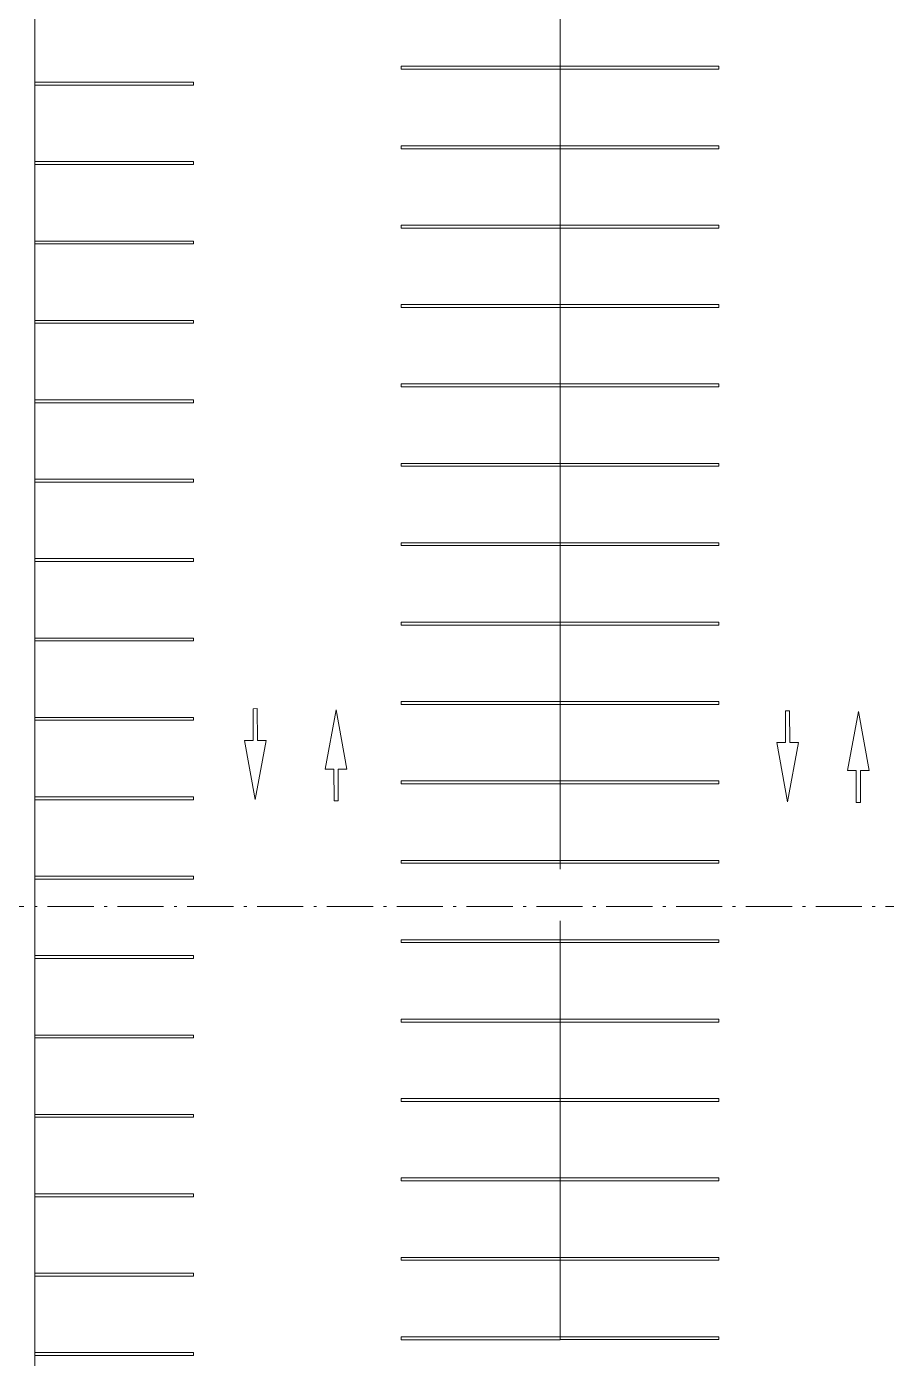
# Model space of a CAD drawing. Header units: metres. Extents: x -55 to 260, y -121 to 64.
# Drawn here: x 199.89 to 229.68, y -76.61 to -30.48 of the extents above; entities that cross this region are included whole.
import ezdxf

# ---------------------------------------------------------------- set-up
doc = ezdxf.new("R2010")
doc.units = ezdxf.units.M
doc.linetypes.add('01_Grid', pattern=[2.32, 1.6, -0.36, 0, -0.36])
for name, color, linetype, lineweight in [('0-1', 7, 'Continuous', 5), ('03EJES-1', 1, '01_Grid', 5), ('45ESTAC-1', 253, 'Continuous', 5), ('47VEGET-1', 253, 'Continuous', 5), ('70LINEA-1', 254, 'Continuous', 5)]:
    doc.layers.add(name, color=color, linetype=linetype, lineweight=lineweight)

# ---------------------------------------------------------------- blocks, each defined once
blk = doc.blocks.new('Parking Lot - Single - Single-V107-A1 _ A700')
at = {"layer": '70LINEA-1'}
for p, q in [((200.172, -26.959), (200.172, -29.709)), ((205.672, -29.659), (200.172, -29.659)), ((200.172, -29.659), (200.172, -29.759)), ((200.172, -29.759), (200.172, -29.659)), ((200.172, -29.659), (200.172, -29.659)), ((200.172, -29.759), (205.672, -29.759)), ((200.172, -29.759), (200.172, -29.759)), ((205.672, -29.759), (205.672, -29.659))]:
    blk.add_line(p, q, dxfattribs=at)
blk = doc.blocks.new('Parking Lot - Single - Single-V108-A1 _ A700')
at = {"layer": '70LINEA-1'}
for p, q in [((200.172, -37.959), (200.172, -40.709)), ((205.672, -40.659), (200.172, -40.659)), ((200.172, -40.659), (200.172, -40.759)), ((200.172, -40.759), (200.172, -40.659)), ((200.172, -40.659), (200.172, -40.659)), ((200.172, -40.759), (205.672, -40.759)), ((200.172, -40.759), (200.172, -40.759)), ((205.672, -40.759), (205.672, -40.659))]:
    blk.add_line(p, q, dxfattribs=at)
blk = doc.blocks.new('Parking Lot - Single - Single-V109-A1 _ A700')
at = {"layer": '70LINEA-1'}
for p, q in [((200.172, -40.709), (200.172, -43.459)), ((205.672, -43.409), (200.172, -43.409)), ((200.172, -43.409), (200.172, -43.509)), ((200.172, -43.509), (200.172, -43.409)), ((200.172, -43.409), (200.172, -43.409)), ((200.172, -43.509), (205.672, -43.509)), ((200.172, -43.509), (200.172, -43.509)), ((205.672, -43.509), (205.672, -43.409))]:
    blk.add_line(p, q, dxfattribs=at)
blk = doc.blocks.new('Parking Lot - Single - Single-V110-A1 _ A700')
at = {"layer": '70LINEA-1'}
for p, q in [((200.172, -68.209), (200.172, -70.959)), ((205.672, -70.909), (200.172, -70.909)), ((200.172, -70.909), (200.172, -71.009)), ((200.172, -71.009), (200.172, -70.909)), ((200.172, -70.909), (200.172, -70.909)), ((200.172, -71.009), (205.672, -71.009)), ((200.172, -71.009), (200.172, -71.009)), ((205.672, -71.009), (205.672, -70.909))]:
    blk.add_line(p, q, dxfattribs=at)
blk = doc.blocks.new('Parking Lot - Single - Single-V129-A1 _ A700')
at = {"layer": '70LINEA-1'}
for p, q in [((218.373, -29.157), (218.373, -31.857)), ((223.872, -31.857), (218.373, -31.857)), ((218.373, -31.857), (218.373, -31.957)), ((218.373, -31.857), (220.172, -31.857)), ((218.373, -31.857), (218.373, -31.857)), ((218.373, -31.957), (223.872, -31.957)), ((218.373, -31.957), (218.373, -31.957)), ((223.872, -31.957), (223.872, -31.857)), ((223.872, -31.857), (223.872, -31.857))]:
    blk.add_line(p, q, dxfattribs=at)
blk = doc.blocks.new('Parking Lot - Single - Single-V130-A1 _ A700')
at = {"layer": '70LINEA-1'}
for p, q in [((218.373, -31.957), (218.373, -34.61)), ((223.872, -34.61), (218.373, -34.61)), ((218.373, -34.61), (218.373, -34.71)), ((218.373, -34.61), (220.174, -34.61)), ((218.373, -34.61), (218.373, -34.61)), ((218.373, -34.71), (223.872, -34.71)), ((218.373, -34.71), (218.373, -34.71)), ((223.872, -34.71), (223.872, -34.61)), ((223.872, -34.61), (223.872, -34.61))]:
    blk.add_line(p, q, dxfattribs=at)
blk = doc.blocks.new('Parking Lot - Single - Single-V131-A1 _ A700')
at = {"layer": '70LINEA-1'}
for p, q in [((218.373, -34.71), (218.373, -37.36)), ((223.872, -37.36), (218.373, -37.36)), ((218.373, -37.36), (218.373, -37.46)), ((218.373, -37.36), (220.174, -37.36)), ((218.373, -37.36), (218.373, -37.36)), ((223.872, -37.46), (223.872, -37.36)), ((223.872, -37.36), (223.872, -37.36)), ((218.373, -37.46), (223.872, -37.46)), ((218.373, -37.46), (218.373, -37.46))]:
    blk.add_line(p, q, dxfattribs=at)
blk = doc.blocks.new('Parking Lot - Single - Single-V132-A1 _ A700')
at = {"layer": '70LINEA-1'}
for p, q in [((218.373, -37.46), (218.373, -40.11)), ((223.872, -40.11), (218.373, -40.11)), ((218.373, -40.11), (218.373, -40.21)), ((218.373, -40.11), (223.872, -40.11)), ((218.373, -40.11), (218.373, -40.11)), ((223.872, -40.21), (223.872, -40.11)), ((223.872, -40.11), (223.872, -40.11)), ((218.373, -40.21), (223.872, -40.21)), ((218.373, -40.21), (218.373, -40.21))]:
    blk.add_line(p, q, dxfattribs=at)
blk = doc.blocks.new('Parking Lot - Single - Single-V133-A1 _ A700')
at = {"layer": '70LINEA-1'}
for p, q in [((218.373, -41.409), (218.373, -42.86)), ((223.872, -42.86), (218.373, -42.86)), ((218.373, -42.86), (218.373, -42.96)), ((218.373, -42.86), (218.373, -42.86)), ((223.872, -42.96), (223.872, -42.86)), ((218.373, -42.96), (223.872, -42.96)), ((223.872, -42.96), (218.373, -42.96)), ((218.373, -42.96), (218.373, -42.96)), ((223.872, -42.96), (223.872, -42.96))]:
    blk.add_line(p, q, dxfattribs=at)
blk = doc.blocks.new('Parking Lot - Single - Single-V134-A1 _ A700')
at = {"layer": '70LINEA-1'}
for p, q in [((218.373, -42.96), (218.373, -45.61)), ((223.872, -45.61), (218.373, -45.61)), ((218.373, -45.61), (218.373, -45.71)), ((218.373, -45.61), (218.373, -45.61)), ((223.872, -45.71), (223.872, -45.61)), ((218.373, -45.71), (223.872, -45.71)), ((223.872, -45.71), (218.373, -45.71)), ((218.373, -45.71), (218.373, -45.71)), ((223.872, -45.71), (223.872, -45.71))]:
    blk.add_line(p, q, dxfattribs=at)
blk = doc.blocks.new('Parking Lot - Single - Single-V135-A1 _ A700')
at = {"layer": '70LINEA-1'}
for p, q in [((218.373, -45.71), (218.373, -48.36)), ((223.872, -48.36), (218.373, -48.36)), ((218.373, -48.36), (218.373, -48.46)), ((218.373, -48.36), (218.373, -48.36)), ((223.872, -48.46), (223.872, -48.36)), ((218.373, -48.46), (223.872, -48.46)), ((222.558, -48.46), (218.373, -48.46)), ((218.373, -48.46), (218.373, -48.46)), ((223.872, -48.46), (223.872, -48.46))]:
    blk.add_line(p, q, dxfattribs=at)
blk = doc.blocks.new('Parking Lot - Single - Single-V136-A1 _ A700')
at = {"layer": '70LINEA-1'}
for p, q in [((218.373, -48.46), (218.373, -51.11)), ((223.872, -51.11), (218.373, -51.11)), ((218.373, -51.11), (218.373, -51.21)), ((218.373, -51.11), (218.373, -51.11)), ((223.872, -51.21), (223.872, -51.11)), ((218.373, -51.21), (223.872, -51.21)), ((218.373, -51.21), (218.373, -51.21))]:
    blk.add_line(p, q, dxfattribs=at)
blk = doc.blocks.new('Parking Lot - Single - Single-V137-A1 _ A700')
at = {"layer": '70LINEA-1'}
for p, q in [((218.372, -51.46), (218.372, -53.86)), ((218.372, -53.86), (218.373, -53.86)), ((223.872, -53.86), (218.373, -53.86)), ((218.373, -53.86), (218.373, -53.96)), ((218.373, -53.96), (223.872, -53.96)), ((223.872, -53.96), (223.872, -53.86)), ((223.872, -53.96), (223.872, -53.96))]:
    blk.add_line(p, q, dxfattribs=at)
blk = doc.blocks.new('Parking Lot - Single - Single-V138-A1 _ A700')
at = {"layer": '70LINEA-1'}
for p, q in [((218.372, -53.96), (218.372, -56.61)), ((218.372, -56.61), (218.373, -56.61)), ((223.872, -56.61), (218.373, -56.61)), ((218.373, -56.61), (218.373, -56.71)), ((218.373, -56.71), (223.872, -56.71)), ((223.872, -56.71), (223.872, -56.61)), ((223.872, -56.71), (223.872, -56.71))]:
    blk.add_line(p, q, dxfattribs=at)
blk = doc.blocks.new('Parking Lot - Single - Single-V139-A1 _ A700')
at = {"layer": '70LINEA-1'}
for p, q in [((218.372, -61.459), (218.372, -62.11)), ((218.372, -62.11), (218.373, -62.11)), ((223.872, -62.11), (218.373, -62.11)), ((218.373, -62.11), (218.373, -62.21)), ((218.373, -62.21), (223.872, -62.21)), ((223.872, -62.21), (218.373, -62.21)), ((223.872, -62.21), (223.872, -62.11)), ((223.872, -62.21), (223.872, -62.21))]:
    blk.add_line(p, q, dxfattribs=at)
blk = doc.blocks.new('Parking Lot - Single - Single-V140-A1 _ A700')
at = {"layer": '70LINEA-1'}
for p, q in [((218.372, -62.21), (218.372, -64.86)), ((218.372, -64.86), (218.373, -64.86)), ((223.872, -64.86), (218.373, -64.86)), ((218.373, -64.86), (218.373, -64.96)), ((218.373, -64.96), (223.872, -64.96)), ((223.872, -64.96), (218.373, -64.96)), ((223.872, -64.96), (223.872, -64.86)), ((223.872, -64.96), (223.872, -64.96))]:
    blk.add_line(p, q, dxfattribs=at)
blk = doc.blocks.new('Parking Lot - Single - Single-V141-A1 _ A700')
at = {"layer": '70LINEA-1'}
for p, q in [((218.372, -64.96), (218.372, -67.61)), ((218.372, -67.61), (218.373, -67.61)), ((223.872, -67.61), (218.373, -67.61)), ((218.373, -67.61), (218.373, -67.71)), ((218.373, -67.71), (223.872, -67.71)), ((223.367, -67.71), (218.373, -67.71)), ((223.872, -67.71), (223.872, -67.61)), ((223.872, -67.71), (223.872, -67.71))]:
    blk.add_line(p, q, dxfattribs=at)
blk = doc.blocks.new('Parking Lot - Single - Single-V142-A1 _ A700')
at = {"layer": '70LINEA-1'}
for p, q in [((218.372, -67.71), (218.372, -70.36)), ((218.372, -70.36), (218.373, -70.36)), ((223.872, -70.36), (218.373, -70.36)), ((218.373, -70.36), (218.373, -70.46)), ((218.373, -70.46), (223.872, -70.46)), ((223.872, -70.46), (223.872, -70.36)), ((223.872, -70.46), (223.872, -70.46))]:
    blk.add_line(p, q, dxfattribs=at)
blk = doc.blocks.new('Parking Lot - Single - Single-V143-A1 _ A700')
at = {"layer": '70LINEA-1'}
for p, q in [((218.372, -71.46), (218.372, -73.113)), ((223.872, -73.213), (218.372, -73.213)), ((218.372, -73.213), (218.373, -73.213)), ((223.872, -73.113), (218.373, -73.113)), ((218.373, -73.113), (218.373, -73.213)), ((218.373, -73.213), (223.872, -73.213)), ((223.872, -73.213), (223.872, -73.113)), ((223.872, -73.213), (223.872, -73.213))]:
    blk.add_line(p, q, dxfattribs=at)
blk = doc.blocks.new('Parking Lot - Single - Single-V144-A1 _ A700')
at = {"layer": '70LINEA-1'}
for p, q in [((218.372, -73.213), (218.372, -75.863)), ((218.372, -75.86), (218.373, -75.86)), ((223.872, -75.96), (218.372, -75.96)), ((223.872, -75.86), (218.373, -75.86)), ((218.373, -75.86), (218.373, -75.96)), ((218.373, -75.96), (223.872, -75.96)), ((223.872, -75.96), (223.872, -75.86)), ((223.872, -75.96), (223.872, -75.96))]:
    blk.add_line(p, q, dxfattribs=at)
blk = doc.blocks.new('Parking Lot - Single - Single-V164-A1 _ A700')
at = {"layer": '70LINEA-1'}
for p, q in [((218.373, -31.857), (212.873, -31.857)), ((212.873, -31.857), (212.873, -31.957)), ((212.873, -31.957), (212.873, -31.857)), ((212.873, -31.857), (218.372, -31.857)), ((212.873, -31.857), (212.873, -31.857)), ((212.873, -31.957), (218.373, -31.957)), ((212.873, -31.957), (212.873, -31.957)), ((218.372, -31.857), (218.373, -31.857)), ((218.372, -34.61), (218.372, -31.957)), ((218.373, -31.957), (218.373, -31.857))]:
    blk.add_line(p, q, dxfattribs=at)
blk = doc.blocks.new('Parking Lot - Single - Single-V165-A1 _ A700')
at = {"layer": '70LINEA-1'}
for p, q in [((218.373, -34.61), (212.873, -34.61)), ((212.873, -34.61), (212.873, -34.71)), ((212.873, -34.71), (212.873, -34.61)), ((212.873, -34.61), (218.372, -34.61)), ((212.873, -34.61), (212.873, -34.61)), ((212.873, -34.71), (218.373, -34.71)), ((212.873, -34.71), (212.873, -34.71)), ((218.372, -34.61), (218.373, -34.61)), ((218.372, -37.36), (218.372, -34.71)), ((218.373, -34.71), (218.373, -34.61))]:
    blk.add_line(p, q, dxfattribs=at)
blk = doc.blocks.new('Parking Lot - Single - Single-V166-A1 _ A700')
at = {"layer": '70LINEA-1'}
for p, q in [((218.373, -40.11), (212.873, -40.11)), ((212.873, -40.11), (212.873, -40.21)), ((212.873, -40.21), (212.873, -40.11)), ((212.873, -40.11), (218.372, -40.11)), ((212.873, -40.11), (212.873, -40.11)), ((218.372, -40.11), (218.373, -40.11)), ((218.373, -40.21), (218.373, -40.11)), ((212.873, -40.21), (218.373, -40.21)), ((212.873, -40.21), (212.873, -40.21)), ((218.372, -41.41), (218.372, -40.21))]:
    blk.add_line(p, q, dxfattribs=at)
blk = doc.blocks.new('Parking Lot - Single - Single-V167-A1 _ A700')
at = {"layer": '70LINEA-1'}
for p, q in [((218.373, -42.86), (212.873, -42.86)), ((212.873, -42.86), (212.873, -42.96)), ((212.873, -42.96), (212.873, -42.86)), ((212.873, -42.86), (212.873, -42.86)), ((218.373, -42.96), (218.373, -42.86)), ((212.873, -42.96), (218.373, -42.96)), ((218.372, -42.96), (212.873, -42.96)), ((212.873, -42.96), (212.873, -42.96)), ((218.372, -45.61), (218.372, -42.96)), ((218.372, -42.96), (218.373, -42.96))]:
    blk.add_line(p, q, dxfattribs=at)
blk = doc.blocks.new('Parking Lot - Single - Single-V168-A1 _ A700')
at = {"layer": '70LINEA-1'}
for p, q in [((218.373, -48.36), (212.873, -48.36)), ((212.873, -48.36), (212.873, -48.46)), ((212.873, -48.46), (212.873, -48.36)), ((212.873, -48.36), (212.873, -48.36)), ((218.373, -48.46), (218.373, -48.36)), ((212.873, -48.46), (218.373, -48.46)), ((218.372, -48.46), (212.873, -48.46)), ((212.873, -48.46), (212.873, -48.46)), ((218.372, -51.11), (218.372, -48.46)), ((218.372, -48.46), (218.373, -48.46))]:
    blk.add_line(p, q, dxfattribs=at)
blk = doc.blocks.new('Parking Lot - Single - Single-V169-A1 _ A700')
at = {"layer": '70LINEA-1'}
for p, q in [((218.373, -51.11), (212.873, -51.11)), ((212.873, -51.11), (212.873, -51.21)), ((212.873, -51.21), (212.873, -51.11)), ((212.873, -51.11), (212.873, -51.11)), ((218.373, -51.21), (218.373, -51.11)), ((212.873, -51.21), (218.373, -51.21)), ((212.873, -51.21), (212.873, -51.21)), ((218.372, -51.46), (218.372, -51.21))]:
    blk.add_line(p, q, dxfattribs=at)
blk = doc.blocks.new('Parking Lot - Single - Single-V170-A1 _ A700')
at = {"layer": '70LINEA-1'}
for p, q in [((218.373, -53.86), (212.873, -53.86)), ((212.873, -53.86), (212.873, -53.96)), ((212.873, -53.86), (212.873, -53.86)), ((212.873, -53.96), (218.373, -53.96)), ((212.873, -53.96), (212.873, -53.96)), ((218.372, -56.61), (218.372, -53.96)), ((218.372, -53.96), (218.373, -53.96)), ((218.373, -53.96), (218.373, -53.86))]:
    blk.add_line(p, q, dxfattribs=at)
blk = doc.blocks.new('Parking Lot - Single - Single-V171-A1 _ A700')
at = {"layer": '70LINEA-1'}
for p, q in [((218.373, -59.36), (212.873, -59.36)), ((212.873, -59.36), (212.873, -59.46)), ((212.873, -59.46), (212.873, -59.36)), ((212.873, -59.36), (212.873, -59.36)), ((212.873, -59.46), (218.373, -59.46)), ((212.873, -59.46), (212.873, -59.46)), ((218.372, -59.66), (218.372, -59.46)), ((218.372, -59.46), (218.373, -59.46)), ((218.373, -59.46), (218.373, -59.36))]:
    blk.add_line(p, q, dxfattribs=at)
blk = doc.blocks.new('Parking Lot - Single - Single-V172-A1 _ A700')
at = {"layer": '70LINEA-1'}
for p, q in [((218.373, -62.11), (212.873, -62.11)), ((212.873, -62.11), (212.873, -62.21)), ((212.873, -62.11), (212.873, -62.11)), ((212.873, -62.21), (218.373, -62.21)), ((212.873, -62.21), (212.873, -62.21)), ((218.372, -62.21), (217.622, -62.21)), ((218.372, -64.86), (218.372, -62.21)), ((218.372, -62.21), (218.373, -62.21)), ((218.373, -62.21), (218.373, -62.11))]:
    blk.add_line(p, q, dxfattribs=at)
blk = doc.blocks.new('Parking Lot - Single - Single-V173-A1 _ A700')
at = {"layer": '70LINEA-1'}
for p, q in [((218.373, -64.86), (212.873, -64.86)), ((212.873, -64.86), (212.873, -64.96)), ((212.873, -64.86), (212.873, -64.86)), ((212.873, -64.96), (218.373, -64.96)), ((212.873, -64.96), (212.873, -64.96)), ((218.372, -64.96), (214.872, -64.96)), ((218.372, -67.61), (218.372, -64.96)), ((218.372, -64.96), (218.373, -64.96)), ((218.373, -64.96), (218.373, -64.86))]:
    blk.add_line(p, q, dxfattribs=at)
blk = doc.blocks.new('Parking Lot - Single - Single-V174-A1 _ A700')
at = {"layer": '70LINEA-1'}
for p, q in [((218.373, -67.61), (212.873, -67.61)), ((212.873, -67.61), (212.873, -67.71)), ((212.873, -67.71), (212.873, -67.61)), ((212.873, -67.61), (212.873, -67.61)), ((212.873, -67.71), (218.373, -67.71)), ((218.372, -67.71), (212.873, -67.71)), ((212.873, -67.71), (212.873, -67.71)), ((218.372, -70.36), (218.372, -67.71)), ((218.372, -67.71), (218.373, -67.71)), ((218.373, -67.71), (218.373, -67.61))]:
    blk.add_line(p, q, dxfattribs=at)
blk = doc.blocks.new('Parking Lot - Single - Single-V175-A1 _ A700')
at = {"layer": '70LINEA-1'}
for p, q in [((218.373, -70.36), (212.873, -70.36)), ((212.873, -70.36), (212.873, -70.46)), ((212.873, -70.46), (212.873, -70.36)), ((212.873, -70.36), (212.873, -70.36)), ((212.873, -70.46), (218.373, -70.46)), ((212.873, -70.46), (212.873, -70.46)), ((218.372, -71.46), (218.372, -70.46)), ((218.372, -70.46), (218.373, -70.46)), ((218.373, -70.46), (218.373, -70.36))]:
    blk.add_line(p, q, dxfattribs=at)
blk = doc.blocks.new('Parking Lot - Single - Single 2 Lines-V176-A1 _ A700')
at = {"layer": '70LINEA-1'}
for p, q in [((218.372, -73.113), (212.873, -73.113)), ((212.873, -73.113), (212.873, -73.213)), ((212.873, -73.113), (212.873, -73.113)), ((212.873, -73.213), (218.372, -73.213)), ((212.873, -73.213), (212.873, -73.213)), ((218.372, -73.213), (216.619, -73.213)), ((218.372, -73.213), (218.372, -73.113)), ((218.372, -75.863), (218.372, -73.213)), ((218.372, -73.213), (218.372, -73.213)), ((218.372, -75.863), (212.873, -75.863)), ((212.873, -75.863), (212.873, -75.963)), ((212.873, -75.863), (212.873, -75.863)), ((212.873, -75.963), (218.372, -75.963)), ((212.873, -75.963), (212.873, -75.963)), ((218.372, -75.963), (213.869, -75.963)), ((218.372, -75.963), (218.372, -75.863)), ((218.372, -75.963), (218.372, -75.963))]:
    blk.add_line(p, q, dxfattribs=at)
blk = doc.blocks.new('Street Paint - Arrow - Arrow-V274-A1 _ A700')
at = {"layer": '70LINEA-1'}
for p, q in [((207.881, -54.105), (207.736, -54.106)), ((207.736, -54.106), (207.738, -55.206)), ((207.738, -55.206), (207.736, -54.106)), ((207.736, -54.106), (207.736, -54.106)), ((207.883, -55.205), (207.881, -54.105)), ((207.809, -57.256), (207.433, -55.206)), ((207.433, -55.206), (207.434, -55.206)), ((207.738, -55.206), (207.434, -55.206)), ((207.434, -55.206), (207.809, -57.256)), ((207.809, -57.256), (208.184, -55.205)), ((208.184, -55.205), (207.883, -55.205)), ((207.809, -57.256), (207.809, -57.256))]:
    blk.add_line(p, q, dxfattribs=at)
blk = doc.blocks.new('Street Paint - Arrow - Arrow-V275-A1 _ A700')
at = {"layer": '70LINEA-1'}
for p, q in [((226.33, -54.182), (226.184, -54.182)), ((226.184, -54.182), (226.187, -55.282)), ((226.186, -55.282), (226.184, -54.182)), ((226.184, -54.182), (226.184, -54.182)), ((226.332, -55.282), (226.33, -54.182)), ((226.257, -57.332), (225.881, -55.283)), ((225.881, -55.283), (225.882, -55.283)), ((226.187, -55.282), (225.882, -55.283)), ((225.882, -55.283), (226.257, -57.332)), ((226.257, -57.332), (226.632, -55.281)), ((226.632, -55.281), (226.332, -55.282)), ((226.257, -57.332), (226.257, -57.332))]:
    blk.add_line(p, q, dxfattribs=at)
blk = doc.blocks.new('Street Paint - Arrow - Arrow-V276-A1 _ A700')
at = {"layer": '70LINEA-1'}
for p, q in [((228.712, -54.201), (228.337, -56.252)), ((228.337, -56.252), (228.712, -54.201)), ((229.087, -56.251), (228.712, -54.201)), ((228.712, -54.201), (228.712, -54.201)), ((228.337, -56.252), (228.637, -56.252)), ((228.637, -56.252), (228.337, -56.252)), ((228.337, -56.252), (228.337, -56.252)), ((228.637, -56.252), (228.639, -57.352)), ((228.639, -57.352), (228.637, -56.252)), ((228.782, -56.251), (229.087, -56.251)), ((228.784, -57.351), (228.782, -56.251)), ((229.087, -56.251), (228.782, -56.251)), ((228.639, -57.352), (228.784, -57.351)), ((228.784, -57.351), (228.639, -57.352)), ((228.639, -57.352), (228.639, -57.352))]:
    blk.add_line(p, q, dxfattribs=at)
blk = doc.blocks.new('Street Paint - Arrow - Arrow-V277-A1 _ A700')
at = {"layer": '70LINEA-1'}
for p, q in [((210.614, -54.148), (210.239, -56.199)), ((210.239, -56.199), (210.614, -54.148)), ((210.989, -56.197), (210.614, -54.148)), ((210.614, -54.148), (210.614, -54.148)), ((210.239, -56.199), (210.539, -56.198)), ((210.239, -56.199), (210.239, -56.199)), ((210.539, -56.198), (210.541, -57.298)), ((210.541, -57.298), (210.539, -56.198)), ((210.684, -56.198), (210.989, -56.197)), ((210.687, -57.298), (210.684, -56.198)), ((210.541, -57.298), (210.687, -57.298)), ((210.541, -57.298), (210.541, -57.298))]:
    blk.add_line(p, q, dxfattribs=at)
blk = doc.blocks.new('22011_AR_rvt-1-A1 _ A700')
at = {"layer": '70LINEA-1'}
for p, q in [((200.172, -39.66), (200.172, -29.66)), ((200.172, -41.41), (200.172, -39.66)), ((200.172, -49.66), (200.172, -41.41)), ((200.172, -59.66), (200.172, -49.66)), ((200.172, -69.66), (200.172, -59.66)), ((200.172, -79.66), (200.172, -69.66))]:
    blk.add_line(p, q, dxfattribs=at)
at = {"layer": '45ESTAC-1'}
for name, p in [('Parking Lot - Single - Single-V129-A1 _ A700', (0, 0)), ('Parking Lot - Single - Single-V107-A1 _ A700', (0, -2.75)), ('Parking Lot - Single - Single-V164-A1 _ A700', (0, 0)), ('Parking Lot - Single - Single-V130-A1 _ A700', (0, 0)), ('Parking Lot - Single - Single-V107-A1 _ A700', (0, -5.5)), ('Parking Lot - Single - Single-V165-A1 _ A700', (0, 0)), ('Parking Lot - Single - Single-V131-A1 _ A700', (0, 0)), ('Parking Lot - Single - Single-V107-A1 _ A700', (0, -8.25)), ('Parking Lot - Single - Single-V165-A1 _ A700', (0, -2.75)), ('Parking Lot - Single - Single-V132-A1 _ A700', (0, 0)), ('Parking Lot - Single - Single-V108-A1 _ A700', (0, 0)), ('Parking Lot - Single - Single-V166-A1 _ A700', (0, 0)), ('Parking Lot - Single - Single-V109-A1 _ A700', (0, 0)), ('Parking Lot - Single - Single-V133-A1 _ A700', (0, 0)), ('Parking Lot - Single - Single-V167-A1 _ A700', (0, 0)), ('Parking Lot - Single - Single-V134-A1 _ A700', (0, 0)), ('Parking Lot - Single - Single-V109-A1 _ A700', (0, -2.75)), ('Parking Lot - Single - Single-V167-A1 _ A700', (0, -2.75)), ('Parking Lot - Single - Single-V135-A1 _ A700', (0, 0)), ('Parking Lot - Single - Single-V109-A1 _ A700', (0, -5.5)), ('Parking Lot - Single - Single-V168-A1 _ A700', (0, 0)), ('Parking Lot - Single - Single-V136-A1 _ A700', (0, 0)), ('Parking Lot - Single - Single-V109-A1 _ A700', (0, -8.25)), ('Parking Lot - Single - Single-V169-A1 _ A700', (0, 0)), ('Parking Lot - Single - Single-V137-A1 _ A700', (0, 0)), ('Parking Lot - Single - Single-V109-A1 _ A700', (0, -11)), ('Parking Lot - Single - Single-V170-A1 _ A700', (0, 0)), ('Parking Lot - Single - Single-V138-A1 _ A700', (0, 0)), ('Parking Lot - Single - Single-V109-A1 _ A700', (0, -13.75)), ('Parking Lot - Single - Single-V170-A1 _ A700', (0, -2.75)), ('Parking Lot - Single - Single-V138-A1 _ A700', (0, -2.75)), ('Parking Lot - Single - Single-V109-A1 _ A700', (0, -16.5)), ('Parking Lot - Single - Single-V171-A1 _ A700', (0, 0)), ('Parking Lot - Single - Single-V109-A1 _ A700', (0, -19.25)), ('Parking Lot - Single - Single-V139-A1 _ A700', (0, 0)), ('Parking Lot - Single - Single-V172-A1 _ A700', (0, 0)), ('Parking Lot - Single - Single-V140-A1 _ A700', (0, 0)), ('Parking Lot - Single - Single-V109-A1 _ A700', (0, -22)), ('Parking Lot - Single - Single-V173-A1 _ A700', (0, 0)), ('Parking Lot - Single - Single-V141-A1 _ A700', (0, 0)), ('Parking Lot - Single - Single-V109-A1 _ A700', (0, -24.75)), ('Parking Lot - Single - Single-V174-A1 _ A700', (0, 0)), ('Parking Lot - Single - Single-V142-A1 _ A700', (0, 0)), ('Parking Lot - Single - Single-V110-A1 _ A700', (0, 0)), ('Parking Lot - Single - Single-V175-A1 _ A700', (0, 0)), ('Parking Lot - Single - Single-V110-A1 _ A700', (0, -2.75)), ('Parking Lot - Single - Single-V143-A1 _ A700', (0, 0)), ('Parking Lot - Single - Single 2 Lines-V176-A1 _ A700', (0, 0)), ('Parking Lot - Single - Single-V144-A1 _ A700', (0, 0)), ('Parking Lot - Single - Single-V110-A1 _ A700', (0, -5.5)), ('Parking Lot - Single - Single-V110-A1 _ A700', (0, -8.25))]:
    blk.add_blockref(name, p, dxfattribs=at)
at = {"layer": '47VEGET-1'}
for name in ['Street Paint - Arrow - Arrow-V274-A1 _ A700', 'Street Paint - Arrow - Arrow-V277-A1 _ A700', 'Street Paint - Arrow - Arrow-V275-A1 _ A700', 'Street Paint - Arrow - Arrow-V276-A1 _ A700']:
    blk.add_blockref(name, (0, 0), dxfattribs=at)
blk = doc.blocks.new('Parking Lot - Single - Single-V527-A1 _ A700')
at = {"layer": '70LINEA-1'}
for p, q in [((218.373, -29.157), (218.373, -31.857)), ((223.872, -31.857), (218.373, -31.857)), ((218.373, -31.857), (218.373, -31.957)), ((218.373, -31.857), (220.172, -31.857)), ((218.373, -31.857), (218.373, -31.857)), ((218.373, -31.957), (223.872, -31.957)), ((218.373, -31.957), (218.373, -31.957)), ((223.872, -31.957), (223.872, -31.857)), ((223.872, -31.857), (223.872, -31.857))]:
    blk.add_line(p, q, dxfattribs=at)
blk = doc.blocks.new('Parking Lot - Single - Single-V528-A1 _ A700')
at = {"layer": '70LINEA-1'}
for p, q in [((218.373, -31.957), (218.373, -34.61)), ((223.872, -34.61), (218.373, -34.61)), ((218.373, -34.61), (218.373, -34.71)), ((218.373, -34.61), (220.174, -34.61)), ((218.373, -34.61), (218.373, -34.61)), ((218.373, -34.71), (223.872, -34.71)), ((218.373, -34.71), (218.373, -34.71)), ((223.872, -34.71), (223.872, -34.61)), ((223.872, -34.61), (223.872, -34.61))]:
    blk.add_line(p, q, dxfattribs=at)
blk = doc.blocks.new('Parking Lot - Single - Single-V529-A1 _ A700')
at = {"layer": '70LINEA-1'}
for p, q in [((218.373, -34.71), (218.373, -37.36)), ((223.872, -37.36), (218.373, -37.36)), ((218.373, -37.36), (218.373, -37.46)), ((218.373, -37.36), (220.174, -37.36)), ((218.373, -37.36), (218.373, -37.36)), ((223.872, -37.46), (223.872, -37.36)), ((223.872, -37.36), (223.872, -37.36)), ((218.373, -37.46), (223.872, -37.46)), ((218.373, -37.46), (218.373, -37.46))]:
    blk.add_line(p, q, dxfattribs=at)
blk = doc.blocks.new('Parking Lot - Single - Single-V530-A1 _ A700')
at = {"layer": '70LINEA-1'}
for p, q in [((218.373, -37.46), (218.373, -40.11)), ((223.872, -40.11), (218.373, -40.11)), ((218.373, -40.11), (218.373, -40.21)), ((218.373, -40.11), (223.872, -40.11)), ((218.373, -40.11), (218.373, -40.11)), ((223.872, -40.21), (223.872, -40.11)), ((223.872, -40.11), (223.872, -40.11)), ((218.373, -40.21), (223.872, -40.21)), ((218.373, -40.21), (218.373, -40.21))]:
    blk.add_line(p, q, dxfattribs=at)
blk = doc.blocks.new('Parking Lot - Single - Single-V531-A1 _ A700')
at = {"layer": '70LINEA-1'}
for p, q in [((218.373, -41.409), (218.373, -42.86)), ((223.872, -42.86), (218.373, -42.86)), ((218.373, -42.86), (218.373, -42.96)), ((218.373, -42.86), (218.373, -42.86)), ((223.872, -42.96), (223.872, -42.86)), ((218.373, -42.96), (223.872, -42.96)), ((223.872, -42.96), (218.373, -42.96)), ((218.373, -42.96), (218.373, -42.96)), ((223.872, -42.96), (223.872, -42.96))]:
    blk.add_line(p, q, dxfattribs=at)
blk = doc.blocks.new('Parking Lot - Single - Single-V532-A1 _ A700')
at = {"layer": '70LINEA-1'}
for p, q in [((218.373, -42.96), (218.373, -45.61)), ((223.872, -45.61), (218.373, -45.61)), ((218.373, -45.61), (218.373, -45.71)), ((218.373, -45.61), (218.373, -45.61)), ((223.872, -45.71), (223.872, -45.61)), ((218.373, -45.71), (223.872, -45.71)), ((223.872, -45.71), (218.373, -45.71)), ((218.373, -45.71), (218.373, -45.71)), ((223.872, -45.71), (223.872, -45.71))]:
    blk.add_line(p, q, dxfattribs=at)
blk = doc.blocks.new('Parking Lot - Single - Single-V533-A1 _ A700')
at = {"layer": '70LINEA-1'}
for p, q in [((218.373, -45.71), (218.373, -48.36)), ((223.872, -48.36), (218.373, -48.36)), ((218.373, -48.36), (218.373, -48.46)), ((218.373, -48.36), (218.373, -48.36)), ((223.872, -48.46), (223.872, -48.36)), ((218.373, -48.46), (223.872, -48.46)), ((222.558, -48.46), (218.373, -48.46)), ((218.373, -48.46), (218.373, -48.46)), ((223.872, -48.46), (223.872, -48.46))]:
    blk.add_line(p, q, dxfattribs=at)
blk = doc.blocks.new('Parking Lot - Single - Single-V534-A1 _ A700')
at = {"layer": '70LINEA-1'}
for p, q in [((218.373, -48.46), (218.373, -51.11)), ((223.872, -51.11), (218.373, -51.11)), ((218.373, -51.11), (218.373, -51.21)), ((218.373, -51.11), (218.373, -51.11)), ((223.872, -51.21), (223.872, -51.11)), ((218.373, -51.21), (223.872, -51.21)), ((218.373, -51.21), (218.373, -51.21))]:
    blk.add_line(p, q, dxfattribs=at)
blk = doc.blocks.new('Parking Lot - Single - Single-V535-A1 _ A700')
at = {"layer": '70LINEA-1'}
for p, q in [((218.372, -51.46), (218.372, -53.86)), ((218.372, -53.86), (218.373, -53.86)), ((223.872, -53.86), (218.373, -53.86)), ((218.373, -53.86), (218.373, -53.96)), ((218.373, -53.96), (223.872, -53.96)), ((223.872, -53.96), (223.872, -53.86)), ((223.872, -53.96), (223.872, -53.96))]:
    blk.add_line(p, q, dxfattribs=at)
blk = doc.blocks.new('Parking Lot - Single - Single-V536-A1 _ A700')
at = {"layer": '70LINEA-1'}
for p, q in [((218.372, -53.96), (218.372, -56.61)), ((218.372, -56.61), (218.373, -56.61)), ((223.872, -56.61), (218.373, -56.61)), ((218.373, -56.61), (218.373, -56.71)), ((218.373, -56.71), (223.872, -56.71)), ((223.872, -56.71), (223.872, -56.61)), ((223.872, -56.71), (223.872, -56.71))]:
    blk.add_line(p, q, dxfattribs=at)
blk = doc.blocks.new('Parking Lot - Single - Single-V537-A1 _ A700')
at = {"layer": '70LINEA-1'}
for p, q in [((218.372, -61.459), (218.372, -62.11)), ((218.372, -62.11), (218.373, -62.11)), ((223.872, -62.11), (218.373, -62.11)), ((218.373, -62.11), (218.373, -62.21)), ((218.373, -62.21), (223.872, -62.21)), ((223.872, -62.21), (218.373, -62.21)), ((223.872, -62.21), (223.872, -62.11)), ((223.872, -62.21), (223.872, -62.21))]:
    blk.add_line(p, q, dxfattribs=at)
blk = doc.blocks.new('Parking Lot - Single - Single-V538-A1 _ A700')
at = {"layer": '70LINEA-1'}
for p, q in [((218.372, -62.21), (218.372, -64.86)), ((218.372, -64.86), (218.373, -64.86)), ((223.872, -64.86), (218.373, -64.86)), ((218.373, -64.86), (218.373, -64.96)), ((218.373, -64.96), (223.872, -64.96)), ((223.872, -64.96), (218.373, -64.96)), ((223.872, -64.96), (223.872, -64.86)), ((223.872, -64.96), (223.872, -64.96))]:
    blk.add_line(p, q, dxfattribs=at)
blk = doc.blocks.new('Parking Lot - Single - Single-V539-A1 _ A700')
at = {"layer": '70LINEA-1'}
for p, q in [((218.372, -64.96), (218.372, -67.61)), ((218.372, -67.61), (218.373, -67.61)), ((223.872, -67.61), (218.373, -67.61)), ((218.373, -67.61), (218.373, -67.71)), ((218.373, -67.71), (223.872, -67.71)), ((223.367, -67.71), (218.373, -67.71)), ((223.872, -67.71), (223.872, -67.61)), ((223.872, -67.71), (223.872, -67.71))]:
    blk.add_line(p, q, dxfattribs=at)
blk = doc.blocks.new('Parking Lot - Single - Single-V540-A1 _ A700')
at = {"layer": '70LINEA-1'}
for p, q in [((218.372, -67.71), (218.372, -70.36)), ((218.372, -70.36), (218.373, -70.36)), ((223.872, -70.36), (218.373, -70.36)), ((218.373, -70.36), (218.373, -70.46)), ((218.373, -70.46), (223.872, -70.46)), ((223.872, -70.46), (223.872, -70.36)), ((223.872, -70.46), (223.872, -70.46))]:
    blk.add_line(p, q, dxfattribs=at)
blk = doc.blocks.new('Parking Lot - Single - Single-V541-A1 _ A700')
at = {"layer": '70LINEA-1'}
for p, q in [((218.372, -71.46), (218.372, -73.113)), ((223.872, -73.213), (218.372, -73.213)), ((218.372, -73.213), (218.373, -73.213)), ((223.872, -73.113), (218.373, -73.113)), ((218.373, -73.113), (218.373, -73.213)), ((218.373, -73.213), (223.872, -73.213)), ((223.872, -73.213), (223.872, -73.113)), ((223.872, -73.213), (223.872, -73.213))]:
    blk.add_line(p, q, dxfattribs=at)
blk = doc.blocks.new('Parking Lot - Single - Single-V542-A1 _ A700')
at = {"layer": '70LINEA-1'}
for p, q in [((218.372, -73.213), (218.372, -75.863)), ((218.372, -75.86), (218.373, -75.86)), ((223.872, -75.96), (218.372, -75.96)), ((223.872, -75.86), (218.373, -75.86)), ((218.373, -75.86), (218.373, -75.96)), ((218.373, -75.96), (223.872, -75.96)), ((223.872, -75.96), (223.872, -75.86)), ((223.872, -75.96), (223.872, -75.96))]:
    blk.add_line(p, q, dxfattribs=at)
blk = doc.blocks.new('Parking Lot - Single - Single-V562-A1 _ A700')
at = {"layer": '70LINEA-1'}
for p, q in [((218.373, -31.857), (212.873, -31.857)), ((212.873, -31.857), (212.873, -31.957)), ((212.873, -31.957), (212.873, -31.857)), ((212.873, -31.857), (218.372, -31.857)), ((212.873, -31.857), (212.873, -31.857)), ((212.873, -31.957), (218.373, -31.957)), ((212.873, -31.957), (212.873, -31.957)), ((218.372, -31.857), (218.373, -31.857)), ((218.372, -34.61), (218.372, -31.957)), ((218.373, -31.957), (218.373, -31.857))]:
    blk.add_line(p, q, dxfattribs=at)
blk = doc.blocks.new('Parking Lot - Single - Single-V563-A1 _ A700')
at = {"layer": '70LINEA-1'}
for p, q in [((218.373, -34.61), (212.873, -34.61)), ((212.873, -34.61), (212.873, -34.71)), ((212.873, -34.71), (212.873, -34.61)), ((212.873, -34.61), (218.372, -34.61)), ((212.873, -34.61), (212.873, -34.61)), ((212.873, -34.71), (218.373, -34.71)), ((212.873, -34.71), (212.873, -34.71)), ((218.372, -34.61), (218.373, -34.61)), ((218.372, -37.36), (218.372, -34.71)), ((218.373, -34.71), (218.373, -34.61))]:
    blk.add_line(p, q, dxfattribs=at)
blk = doc.blocks.new('Parking Lot - Single - Single-V564-A1 _ A700')
at = {"layer": '70LINEA-1'}
for p, q in [((218.373, -40.11), (212.873, -40.11)), ((212.873, -40.11), (212.873, -40.21)), ((212.873, -40.21), (212.873, -40.11)), ((212.873, -40.11), (218.372, -40.11)), ((212.873, -40.11), (212.873, -40.11)), ((218.372, -40.11), (218.373, -40.11)), ((218.373, -40.21), (218.373, -40.11)), ((212.873, -40.21), (218.373, -40.21)), ((212.873, -40.21), (212.873, -40.21)), ((218.372, -41.41), (218.372, -40.21))]:
    blk.add_line(p, q, dxfattribs=at)
blk = doc.blocks.new('Parking Lot - Single - Single-V565-A1 _ A700')
at = {"layer": '70LINEA-1'}
for p, q in [((218.373, -42.86), (212.873, -42.86)), ((212.873, -42.86), (212.873, -42.96)), ((212.873, -42.96), (212.873, -42.86)), ((212.873, -42.86), (212.873, -42.86)), ((218.373, -42.96), (218.373, -42.86)), ((212.873, -42.96), (218.373, -42.96)), ((218.372, -42.96), (212.873, -42.96)), ((212.873, -42.96), (212.873, -42.96)), ((218.372, -45.61), (218.372, -42.96)), ((218.372, -42.96), (218.373, -42.96))]:
    blk.add_line(p, q, dxfattribs=at)
blk = doc.blocks.new('Parking Lot - Single - Single-V566-A1 _ A700')
at = {"layer": '70LINEA-1'}
for p, q in [((218.373, -48.36), (212.873, -48.36)), ((212.873, -48.36), (212.873, -48.46)), ((212.873, -48.46), (212.873, -48.36)), ((212.873, -48.36), (212.873, -48.36)), ((218.373, -48.46), (218.373, -48.36)), ((212.873, -48.46), (218.373, -48.46)), ((218.372, -48.46), (212.873, -48.46)), ((212.873, -48.46), (212.873, -48.46)), ((218.372, -51.11), (218.372, -48.46)), ((218.372, -48.46), (218.373, -48.46))]:
    blk.add_line(p, q, dxfattribs=at)
blk = doc.blocks.new('Parking Lot - Single - Single-V567-A1 _ A700')
at = {"layer": '70LINEA-1'}
for p, q in [((218.373, -51.11), (212.873, -51.11)), ((212.873, -51.11), (212.873, -51.21)), ((212.873, -51.21), (212.873, -51.11)), ((212.873, -51.11), (212.873, -51.11)), ((218.373, -51.21), (218.373, -51.11)), ((212.873, -51.21), (218.373, -51.21)), ((212.873, -51.21), (212.873, -51.21)), ((218.372, -51.46), (218.372, -51.21))]:
    blk.add_line(p, q, dxfattribs=at)
blk = doc.blocks.new('Parking Lot - Single - Single-V568-A1 _ A700')
at = {"layer": '70LINEA-1'}
for p, q in [((218.373, -53.86), (212.873, -53.86)), ((212.873, -53.86), (212.873, -53.96)), ((212.873, -53.86), (212.873, -53.86)), ((212.873, -53.96), (218.373, -53.96)), ((212.873, -53.96), (212.873, -53.96)), ((218.372, -56.61), (218.372, -53.96)), ((218.372, -53.96), (218.373, -53.96)), ((218.373, -53.96), (218.373, -53.86))]:
    blk.add_line(p, q, dxfattribs=at)
blk = doc.blocks.new('Parking Lot - Single - Single-V569-A1 _ A700')
at = {"layer": '70LINEA-1'}
for p, q in [((218.373, -59.36), (212.873, -59.36)), ((212.873, -59.36), (212.873, -59.46)), ((212.873, -59.46), (212.873, -59.36)), ((212.873, -59.36), (212.873, -59.36)), ((212.873, -59.46), (218.373, -59.46)), ((212.873, -59.46), (212.873, -59.46)), ((218.372, -59.66), (218.372, -59.46)), ((218.372, -59.46), (218.373, -59.46)), ((218.373, -59.46), (218.373, -59.36))]:
    blk.add_line(p, q, dxfattribs=at)
blk = doc.blocks.new('Parking Lot - Single - Single-V570-A1 _ A700')
at = {"layer": '70LINEA-1'}
for p, q in [((218.373, -62.11), (212.873, -62.11)), ((212.873, -62.11), (212.873, -62.21)), ((212.873, -62.11), (212.873, -62.11)), ((212.873, -62.21), (218.373, -62.21)), ((212.873, -62.21), (212.873, -62.21)), ((218.372, -62.21), (217.622, -62.21)), ((218.372, -64.86), (218.372, -62.21)), ((218.372, -62.21), (218.373, -62.21)), ((218.373, -62.21), (218.373, -62.11))]:
    blk.add_line(p, q, dxfattribs=at)
blk = doc.blocks.new('Parking Lot - Single - Single-V571-A1 _ A700')
at = {"layer": '70LINEA-1'}
for p, q in [((218.373, -64.86), (212.873, -64.86)), ((212.873, -64.86), (212.873, -64.96)), ((212.873, -64.86), (212.873, -64.86)), ((212.873, -64.96), (218.373, -64.96)), ((212.873, -64.96), (212.873, -64.96)), ((218.372, -64.96), (214.872, -64.96)), ((218.372, -67.61), (218.372, -64.96)), ((218.372, -64.96), (218.373, -64.96)), ((218.373, -64.96), (218.373, -64.86))]:
    blk.add_line(p, q, dxfattribs=at)
blk = doc.blocks.new('Parking Lot - Single - Single-V572-A1 _ A700')
at = {"layer": '70LINEA-1'}
for p, q in [((218.373, -67.61), (212.873, -67.61)), ((212.873, -67.61), (212.873, -67.71)), ((212.873, -67.71), (212.873, -67.61)), ((212.873, -67.61), (212.873, -67.61)), ((212.873, -67.71), (218.373, -67.71)), ((218.372, -67.71), (212.873, -67.71)), ((212.873, -67.71), (212.873, -67.71)), ((218.372, -70.36), (218.372, -67.71)), ((218.372, -67.71), (218.373, -67.71)), ((218.373, -67.71), (218.373, -67.61))]:
    blk.add_line(p, q, dxfattribs=at)
blk = doc.blocks.new('Parking Lot - Single - Single-V573-A1 _ A700')
at = {"layer": '70LINEA-1'}
for p, q in [((218.373, -70.36), (212.873, -70.36)), ((212.873, -70.36), (212.873, -70.46)), ((212.873, -70.46), (212.873, -70.36)), ((212.873, -70.36), (212.873, -70.36)), ((212.873, -70.46), (218.373, -70.46)), ((212.873, -70.46), (212.873, -70.46)), ((218.372, -71.46), (218.372, -70.46)), ((218.372, -70.46), (218.373, -70.46)), ((218.373, -70.46), (218.373, -70.36))]:
    blk.add_line(p, q, dxfattribs=at)
blk = doc.blocks.new('Parking Lot - Single - Single 2 Lines-V574-A1 _ A700')
at = {"layer": '70LINEA-1'}
for p, q in [((218.372, -73.113), (212.873, -73.113)), ((212.873, -73.113), (212.873, -73.213)), ((212.873, -73.113), (212.873, -73.113)), ((212.873, -73.213), (218.372, -73.213)), ((212.873, -73.213), (212.873, -73.213)), ((218.372, -73.213), (216.619, -73.213)), ((218.372, -73.213), (218.372, -73.113)), ((218.372, -75.863), (218.372, -73.213)), ((218.372, -73.213), (218.372, -73.213)), ((218.372, -75.863), (212.873, -75.863)), ((212.873, -75.863), (212.873, -75.963)), ((212.873, -75.863), (212.873, -75.863)), ((212.873, -75.963), (218.372, -75.963)), ((212.873, -75.963), (212.873, -75.963)), ((218.372, -75.963), (213.869, -75.963)), ((218.372, -75.963), (218.372, -75.863)), ((218.372, -75.963), (218.372, -75.963))]:
    blk.add_line(p, q, dxfattribs=at)
blk = doc.blocks.new('22011_AR_rvt-2-A1 _ A700')
at = {"layer": '70LINEA-1'}
for p, q in [((200.172, -39.66), (200.172, -29.66)), ((200.172, -41.41), (200.172, -39.66)), ((200.172, -49.66), (200.172, -41.41)), ((200.172, -59.66), (200.172, -49.66)), ((200.172, -69.66), (200.172, -59.66)), ((200.172, -79.66), (200.172, -69.66))]:
    blk.add_line(p, q, dxfattribs=at)
at = {"layer": '45ESTAC-1'}
for name, p in [('Parking Lot - Single - Single-V527-A1 _ A700', (0, 0)), ('Parking Lot - Single - Single-V107-A1 _ A700', (0, -2.75)), ('Parking Lot - Single - Single-V562-A1 _ A700', (0, 0)), ('Parking Lot - Single - Single-V528-A1 _ A700', (0, 0)), ('Parking Lot - Single - Single-V107-A1 _ A700', (0, -5.5)), ('Parking Lot - Single - Single-V563-A1 _ A700', (0, 0)), ('Parking Lot - Single - Single-V529-A1 _ A700', (0, 0)), ('Parking Lot - Single - Single-V107-A1 _ A700', (0, -8.25)), ('Parking Lot - Single - Single-V563-A1 _ A700', (0, -2.75)), ('Parking Lot - Single - Single-V530-A1 _ A700', (0, 0)), ('Parking Lot - Single - Single-V108-A1 _ A700', (0, 0)), ('Parking Lot - Single - Single-V564-A1 _ A700', (0, 0)), ('Parking Lot - Single - Single-V109-A1 _ A700', (0, 0)), ('Parking Lot - Single - Single-V531-A1 _ A700', (0, 0)), ('Parking Lot - Single - Single-V565-A1 _ A700', (0, 0)), ('Parking Lot - Single - Single-V532-A1 _ A700', (0, 0)), ('Parking Lot - Single - Single-V109-A1 _ A700', (0, -2.75)), ('Parking Lot - Single - Single-V565-A1 _ A700', (0, -2.75)), ('Parking Lot - Single - Single-V533-A1 _ A700', (0, 0)), ('Parking Lot - Single - Single-V109-A1 _ A700', (0, -5.5)), ('Parking Lot - Single - Single-V566-A1 _ A700', (0, 0)), ('Parking Lot - Single - Single-V534-A1 _ A700', (0, 0)), ('Parking Lot - Single - Single-V109-A1 _ A700', (0, -8.25)), ('Parking Lot - Single - Single-V567-A1 _ A700', (0, 0)), ('Parking Lot - Single - Single-V535-A1 _ A700', (0, 0)), ('Parking Lot - Single - Single-V109-A1 _ A700', (0, -11)), ('Parking Lot - Single - Single-V568-A1 _ A700', (0, 0)), ('Parking Lot - Single - Single-V536-A1 _ A700', (0, 0)), ('Parking Lot - Single - Single-V109-A1 _ A700', (0, -13.75)), ('Parking Lot - Single - Single-V568-A1 _ A700', (0, -2.75)), ('Parking Lot - Single - Single-V536-A1 _ A700', (0, -2.75)), ('Parking Lot - Single - Single-V109-A1 _ A700', (0, -16.5)), ('Parking Lot - Single - Single-V569-A1 _ A700', (0, 0)), ('Parking Lot - Single - Single-V109-A1 _ A700', (0, -19.25)), ('Parking Lot - Single - Single-V537-A1 _ A700', (0, 0)), ('Parking Lot - Single - Single-V570-A1 _ A700', (0, 0)), ('Parking Lot - Single - Single-V538-A1 _ A700', (0, 0)), ('Parking Lot - Single - Single-V109-A1 _ A700', (0, -22)), ('Parking Lot - Single - Single-V571-A1 _ A700', (0, 0)), ('Parking Lot - Single - Single-V539-A1 _ A700', (0, 0)), ('Parking Lot - Single - Single-V109-A1 _ A700', (0, -24.75)), ('Parking Lot - Single - Single-V572-A1 _ A700', (0, 0)), ('Parking Lot - Single - Single-V540-A1 _ A700', (0, 0)), ('Parking Lot - Single - Single-V110-A1 _ A700', (0, 0)), ('Parking Lot - Single - Single-V573-A1 _ A700', (0, 0)), ('Parking Lot - Single - Single-V110-A1 _ A700', (0, -2.75)), ('Parking Lot - Single - Single-V541-A1 _ A700', (0, 0)), ('Parking Lot - Single - Single 2 Lines-V574-A1 _ A700', (0, 0)), ('Parking Lot - Single - Single-V542-A1 _ A700', (0, 0)), ('Parking Lot - Single - Single-V110-A1 _ A700', (0, -5.5)), ('Parking Lot - Single - Single-V110-A1 _ A700', (0, -8.25))]:
    blk.add_blockref(name, p, dxfattribs=at)
at = {"layer": '47VEGET-1'}
for name in ['Street Paint - Arrow - Arrow-V274-A1 _ A700', 'Street Paint - Arrow - Arrow-V277-A1 _ A700', 'Street Paint - Arrow - Arrow-V275-A1 _ A700', 'Street Paint - Arrow - Arrow-V276-A1 _ A700']:
    blk.add_blockref(name, (0, 0), dxfattribs=at)

msp = doc.modelspace()

# ---------------------------------------------------------------- linework, layer by layer
at = {"layer": '03EJES-1'}
msp.add_line((255.455, -60.96), (-51.4051, -60.96), dxfattribs=at)

# ---------------------------------------------------------------- block references
at = {"layer": '0-1'}
for name in ['22011_AR_rvt-2-A1 _ A700', '22011_AR_rvt-1-A1 _ A700']:
    msp.add_blockref(name, (0, 0), dxfattribs=at)

doc.saveas('drawing.dxf')
